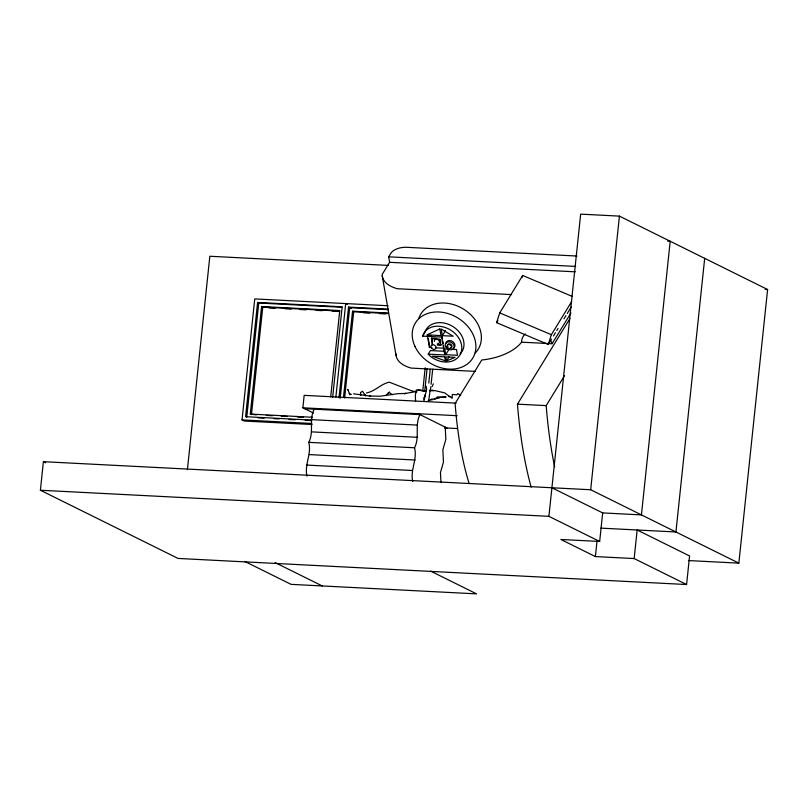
<?xml version="1.0" encoding="UTF-8"?>
<svg xmlns="http://www.w3.org/2000/svg" width="808" height="808" viewBox="0 0 808 808"><rect width="100%" height="100%" fill="white"/><g stroke="black" fill="none" stroke-linecap="round" stroke-linejoin="round"><path stroke-width="1.21" d="M451.965 398.364L452.359 394.456L456.954 394.799L457.783 393.617L460.742 395.223M423.786 401.515L426.594 389.395L426.139 386.123M686.578 584.527L634.159 558.56L637.159 529.987L689.588 555.965L686.578 584.527L178.073 558.439L40.4 490.244L43.4 461.681L590.678 489.749L738.845 563.146L767.6 289.517L619.433 216.12L580.669 214.13L548.905 516.332L599.667 541.471L602.667 512.908L551.904 487.769M187.406 469.63L209.838 256.247L388.567 265.418M312.1 424.513L244.359 421.039L242.036 419.897L254.752 298.909L388.062 305.747M332.623 397.435L342.158 306.777L257.59 302.434L245.582 416.696L311.494 420.079M246.743 417.271L258.752 303.01L342.077 307.282M256.409 414.898L250.288 414.07L261.59 306.535L339.774 310.545L330.704 396.829M251.45 414.645L262.751 307.111L261.59 306.535M313.464 413.05L302.869 407.798L304.172 395.354L456.197 403.152M335.865 397.122L345.703 303.576L347.248 304.343M339.006 397.768L348.541 307.101L388.335 309.141M340.168 398.334L349.702 307.676L388.244 309.656M343.471 397.486L352.541 311.201L388.527 313.049M344.622 398.051L353.692 311.777L352.541 311.201M422.837 390.234L425.2 367.731M424.745 390.921L427.099 368.569M428.785 383.073L430.22 369.357M430.442 390.456L430.836 386.719M431.098 384.224L432.674 369.256M590.678 489.749L619.433 216.12M634.159 558.56L595.385 556.571L597.082 540.421M704.687 258.348L675.932 531.977L600.889 528.129M430.23 389.486L428.674 400.909M306.949 476.094C304.293 464.469 311.777 454.015 308.787 442.35C314.231 431.714 308.737 419.817 314.171 409.181M412.726 481.517C410.07 469.892 417.544 459.439 414.555 447.773C419.998 437.138 414.504 425.24 419.948 414.605L304.677 408.686M428.24 354.136L444.764 354.985L441.663 337.098L422.725 336.128L423.24 334.31A21.079 16.574 31.5 0 1 450.622 330.058A21.079 16.574 31.5 0 1 458.954 356.409A21.079 16.574 31.5 0 1 430.129 356.076L428.24 354.136L430.432 350.561L444.602 351.288M424.917 332.543L425.442 330.735A21.079 16.574 31.5 0 1 453.591 326.977A21.079 16.574 31.5 0 1 460.186 353.924M423.887 399.283L425.028 395.334M424.382 397.576L424.2 398.182L425.341 394.415M551.521 339.128L548.238 344.471L496.607 322.665L499.738 312.888L522.675 275.478L572.014 296.314M521.978 277.649L522.675 275.478M548.238 344.471L551.369 334.694L571.68 301.556M511.504 294.597L397.364 288.739A39.855 20.24 -9.9 0 1 382.164 274.468L389.618 262.307L388.668 256.823L390.88 253.217A12.373 6.282 -9.9 0 1 406.434 247.298L577.053 256.045M422.725 336.128L424.362 333.441M432.27 344.784L431.553 338.188L436.451 338.431M431.866 347.591L429.432 347.47L429.755 346.925M442.36 335.653L441.208 329.018L453.187 336.209L442.36 335.653L445.491 330.543M451.773 349.288L456.469 349.531L457.479 355.298L445.713 354.692L448.854 349.581M446.571 360.934L455.086 357.368L445.864 356.894L446.571 360.934L449.076 356.843M496.607 322.665L497.92 320.534M553.48 335.926L555.45 332.714M556.763 330.583L558.065 328.442M563.964 318.827L565.933 315.615M567.236 313.484L571.175 307.07M468.913 482.78A203.566 71.569 -87.1 0 1 464.176 465.226L462.772 458.984A203.566 71.569 -87.1 0 1 458.146 432.32L457.237 425.281A203.566 71.569 -87.1 0 1 455.126 403.434L481.77 359.984A41.056 20.846 -9.9 0 0 521.564 342.168L552.076 343.733L570.963 312.928M531.139 487.163A243.107 85.466 -87.1 0 1 517.453 404.151L569.983 318.453M554.652 466.873A243.107 85.466 -87.1 0 1 546.188 405.616L564.54 375.669M432.108 386.668L433.31 383.82M386.032 395.375L389.537 391.971M434.633 399.334L437.057 397.324L445.925 397.061L437.057 397.324M388.173 392.769L389.456 392.627L392.324 394.738M366.489 392.981C375.003 391.415 381.053 383.8 389.294 382.184L411.494 390.769L416.938 391.9M428.179 400.566L432.674 399.586L430.977 399.404L439.279 398.091M418.029 389.709L425.503 391.102L416.261 389.971L415.363 395.476L415.544 401.313M416.645 391.466L404.111 393.678L405.929 393.425L397.728 393.678L380.225 396.213L369.387 396.031L370.69 396.193L353.561 393.789M429.432 390.607L435.128 390.638L444.733 392.89L449.945 396.849M430.038 390.527L433.815 390.506L431.916 390.234M667.701 241.137L670.196 241.269L641.441 514.898L602.667 512.908M388.668 256.823L575.65 266.418M389.618 262.307L575.346 271.831M765.085 289.385L767.6 289.517M262.751 307.111L339.693 311.06M353.692 311.777L388.446 313.555M268.872 307.939L275.074 308.252M285.002 308.767L291.203 309.08M299.899 309.525L306.101 309.848M316.029 310.353L322.23 310.676M332.159 311.181L338.37 311.504M363.539 312.797L369.741 313.11M379.669 313.625L385.881 313.938M428.594 335.694L431.028 335.825M431.219 338.724L439.805 339.158L440.855 345.218L437.179 345.036M437.502 344.491L441.178 344.683M435.522 347.773L444.046 348.218L443.632 345.854M449.42 349.167L444.713 348.925L445.713 354.692M475.114 371.377L411.151 368.094A39.855 20.24 -9.9 0 1 395.94 353.823M517.453 404.151L546.188 405.616M302.869 407.798L457.217 415.716M250.288 414.07L312.332 417.261M266.337 415.413L272.538 415.726M281.224 416.181L287.436 416.494M297.364 416.999L303.566 417.322M311.171 419.635L416.948 425.069M257.934 417.847L264.155 418.16M274.104 418.675L279.073 418.928M289.022 419.443L295.243 419.756M305.192 420.271L311.413 420.584M444.531 427.897L457.126 428.543M242.036 419.897L311.807 423.473M311.787 431.886L417.554 437.31M308.787 442.35L414.555 447.773M309.403 454.601L415.171 460.025M306.404 465.065L412.171 470.488M40.4 490.244L548.905 516.332M599.667 541.471L560.893 539.481L595.385 556.571M688.426 560.56L738.845 563.146M420.493 390.355L426.21 391.173M448.551 396.071L451.803 397.576M364.307 394.839L365.883 395.354M499.738 312.888L551.369 334.694M351.369 394.445L349.238 393.486L349.995 394.87L347.733 389.375L347.995 390.001M348.541 307.101L351.318 308.474M257.59 302.434L259.449 303.354M418.14 413.706L447.036 428.018M430.614 571.094L476.579 593.87L291.042 584.346L244.693 561.388M275.174 562.631L322.261 585.952M43.4 461.681L45.662 462.802M365.671 395.88L362.449 391.254L360.469 392.607L360.772 395.364M441.996 336.381L442.4 338.754M442.814 341.117L443.228 343.481M440.34 339.835L440.764 342.259M431.553 338.188L432.603 344.248M428.321 338.643L429.553 345.743M427.371 335.633L429.432 347.47M382.265 276.013L396.041 355.369M445.228 427.129L445.844 439.38L442.845 449.844L443.461 462.095L440.461 472.549L440.946 482.356M521.564 342.168A16.524 12.999 31.5 0 1 525.311 333.967M550.541 340.511A16.524 12.999 31.5 0 1 552.076 343.733M418.928 318.069A33.653 26.472 31.5 0 1 463.529 309.131A33.653 26.472 31.5 0 1 475.296 352.945M446.006 343.309A4.757 3.747 31.5 0 1 452.642 341.501A4.757 3.747 31.5 0 1 453.318 348.187M434.371 341.39A2.717 2.141 31.5 0 1 437.835 339.582A2.717 2.141 31.5 0 1 438.532 343.582M437.956 343.784A2.717 2.141 31.5 0 1 437.31 343.834M447.481 345.188A2.384 1.869 31.5 0 1 451.046 344.481A2.384 1.869 31.5 0 1 450.632 347.804M447.965 346.733A2.384 1.869 31.5 0 1 447.662 346.238M439.815 328.947L426.978 334.865L440.966 335.583L439.815 328.947M444.713 356.833L432.32 356.197L445.42 360.873L444.713 356.833M414.948 346.39A33.653 26.472 31.5 0 0 469.812 361.893A33.653 26.472 31.5 0 0 447.41 313.383A33.653 26.472 31.5 0 0 414.948 346.39M447.218 346.955A2.384 1.869 31.5 0 0 451.096 348.046A2.384 1.869 31.5 0 0 449.521 344.622A2.384 1.869 31.5 0 0 447.218 346.955M445.602 346.652A4.757 3.747 31.5 0 0 453.359 348.844A4.757 3.747 31.5 0 0 450.187 341.976A4.757 3.747 31.5 0 0 445.602 346.652M431.159 347.541A2.717 2.141 31.5 0 0 435.593 348.793A2.717 2.141 31.5 0 0 433.775 344.875A2.717 2.141 31.5 0 0 431.159 347.541"/></g></svg>
